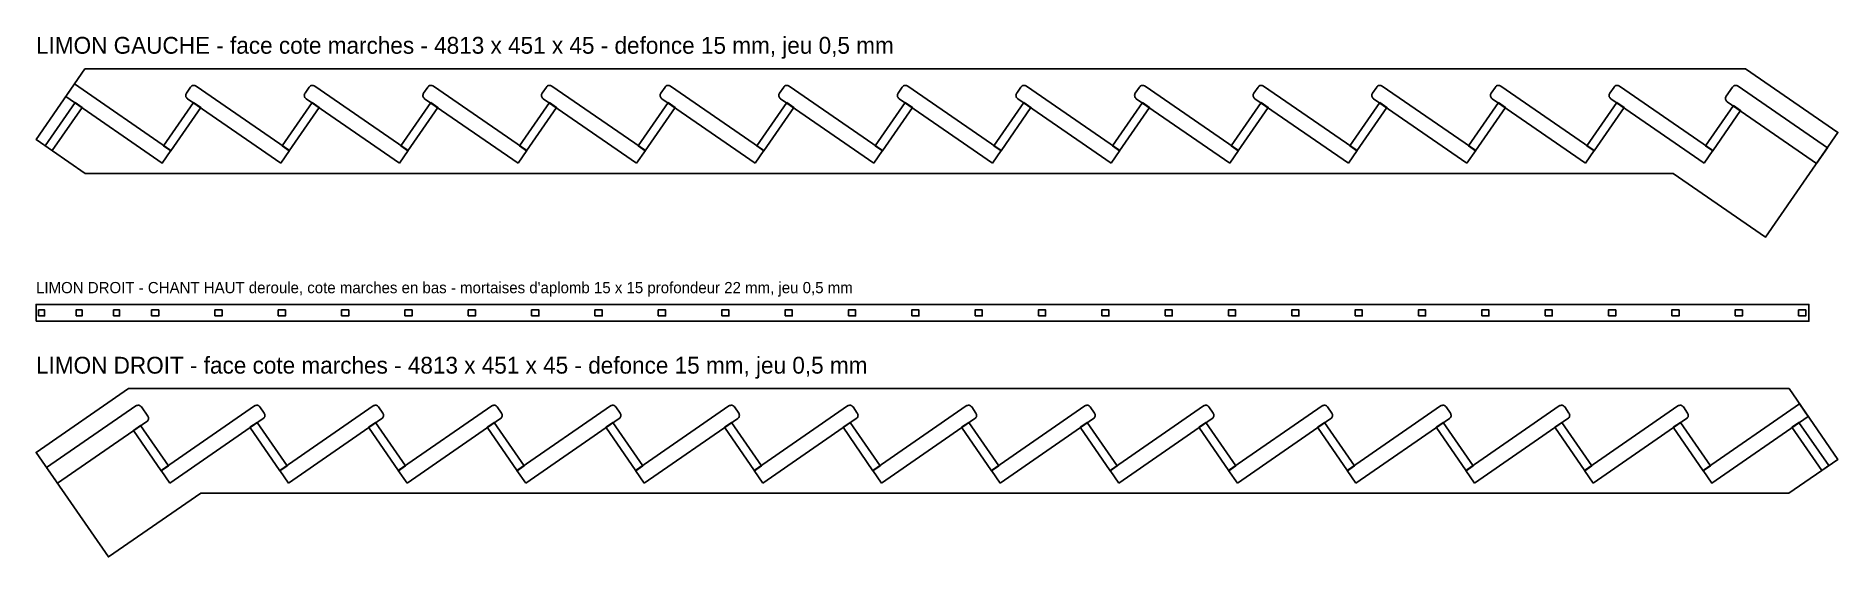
# Model space of a CAD drawing. Header units: millimetres. Extents: x 0 to 4813, y 0 to 1393.
import ezdxf

# ---------------------------------------------------------------- set-up
doc = ezdxf.new("R2010")
doc.units = ezdxf.units.MM
for name, color, linetype in [('DECOUPE', 7, 'CONTINUOUS'), ('DEFONCE', 1, 'CONTINUOUS'), ('MORTAISE', 2, 'CONTINUOUS'), ('TEXTE', 3, 'CONTINUOUS')]:
    doc.layers.add(name, color=color, linetype=linetype)

msp = doc.modelspace()

# ---------------------------------------------------------------- linework, layer by layer
at = {"layer": 'DECOUPE'}
for points in [[(130.676, 1305.48), (447.491, 1305.48), (764.306, 1305.48), (1081.121, 1305.48), (1397.937, 1305.48), (1714.752, 1305.48), (2031.567, 1305.48), (2348.383, 1305.48), (2665.198, 1305.48), (2982.013, 1305.48), (3298.829, 1305.48), (3615.644, 1305.48), (3932.459, 1305.48), (4249.274, 1305.48), (4566.09, 1305.48), (4812.966, 1135.033), (4619.794, 855.24), (4372.917, 1025.686), (4056.102, 1025.686), (3739.287, 1025.686), (3422.471, 1025.686), (3105.656, 1025.686), (2788.841, 1025.686), (2472.025, 1025.686), (2155.21, 1025.686), (1838.395, 1025.686), (1521.58, 1025.686), (1204.764, 1025.686), (887.949, 1025.686), (571.134, 1025.686), (254.318, 1025.686), (131.112, 1025.686), (0, 1116.208)], [(0, 630.24), (4735.414, 630.24), (4735.414, 675.24), (0, 675.24)], [(4682.291, 450.24), (4365.476, 450.24), (4048.66, 450.24), (3731.845, 450.24), (3415.03, 450.24), (3098.214, 450.24), (2781.399, 450.24), (2464.584, 450.24), (2147.768, 450.24), (1830.953, 450.24), (1514.138, 450.24), (1197.323, 450.24), (880.507, 450.24), (563.692, 450.24), (246.877, 450.24), (0, 279.793), (193.172, 0), (440.049, 170.446), (756.864, 170.446), (1073.68, 170.446), (1390.495, 170.446), (1707.31, 170.446), (2024.126, 170.446), (2340.941, 170.446), (2657.756, 170.446), (2974.572, 170.446), (3291.387, 170.446), (3608.202, 170.446), (3925.017, 170.446), (4241.833, 170.446), (4558.648, 170.446), (4681.854, 170.446), (4812.966, 260.968)]]:
    msp.add_lwpolyline(points, close=True, dxfattribs=at)
at = {"layer": 'DEFONCE'}
for points in [[(79.258, 1231.005), (337.008, 1053.051), (360.303, 1086.791), (102.552, 1264.745)], [(24.276, 1099.447), (43.203, 1086.379), (123.029, 1202), (104.102, 1215.068)], [(340.807, 1099.036), (359.735, 1085.968), (439.844, 1202), (420.917, 1215.068)], [(657.623, 1099.036), (676.55, 1085.968), (756.66, 1202), (737.733, 1215.068)], [(974.438, 1099.036), (993.365, 1085.968), (1073.475, 1202), (1054.548, 1215.068)], [(1291.253, 1099.036), (1310.181, 1085.968), (1390.29, 1202), (1371.363, 1215.068)], [(1608.069, 1099.036), (1626.996, 1085.968), (1707.106, 1202), (1688.178, 1215.068)], [(1924.884, 1099.036), (1943.811, 1085.968), (2023.921, 1202), (2004.994, 1215.068)], [(2241.699, 1099.036), (2260.626, 1085.968), (2340.736, 1202), (2321.809, 1215.068)], [(2558.515, 1099.036), (2577.442, 1085.968), (2657.552, 1202), (2638.624, 1215.068)], [(2875.33, 1099.036), (2894.257, 1085.968), (2974.367, 1202), (2955.44, 1215.068)], [(3192.145, 1099.036), (3211.072, 1085.968), (3291.182, 1202), (3272.255, 1215.068)], [(3508.96, 1099.036), (3527.888, 1085.968), (3607.997, 1202), (3589.07, 1215.068)], [(3825.776, 1099.036), (3844.703, 1085.968), (3924.813, 1202), (3905.886, 1215.068)], [(4142.591, 1099.036), (4161.518, 1085.968), (4241.628, 1202), (4222.701, 1215.068)], [(4459.406, 1099.036), (4478.334, 1085.968), (4552.762, 1193.771), (4533.835, 1206.838)], [(4733.709, 375.765), (4475.958, 197.811), (4452.664, 231.551), (4710.415, 409.505)], [(353.56, 243.796), (334.633, 230.728), (260.205, 338.531), (279.132, 351.598)], [(670.375, 243.796), (651.448, 230.728), (571.338, 346.76), (590.266, 359.828)], [(987.191, 243.796), (968.263, 230.728), (888.154, 346.76), (907.081, 359.828)], [(1304.006, 243.796), (1285.079, 230.728), (1204.969, 346.76), (1223.896, 359.828)], [(1620.821, 243.796), (1601.894, 230.728), (1521.784, 346.76), (1540.711, 359.828)], [(1937.637, 243.796), (1918.709, 230.728), (1838.6, 346.76), (1857.527, 359.828)], [(2254.452, 243.796), (2235.525, 230.728), (2155.415, 346.76), (2174.342, 359.828)], [(2571.267, 243.796), (2552.34, 230.728), (2472.23, 346.76), (2491.157, 359.828)], [(2888.082, 243.796), (2869.155, 230.728), (2789.045, 346.76), (2807.973, 359.828)], [(3204.898, 243.796), (3185.971, 230.728), (3105.861, 346.76), (3124.788, 359.828)], [(3521.713, 243.796), (3502.786, 230.728), (3422.676, 346.76), (3441.603, 359.828)], [(3838.528, 243.796), (3819.601, 230.728), (3739.491, 346.76), (3758.419, 359.828)], [(4155.344, 243.796), (4136.416, 230.728), (4056.307, 346.76), (4075.234, 359.828)], [(4472.159, 243.796), (4453.232, 230.728), (4373.122, 346.76), (4392.049, 359.828)], [(4788.69, 244.207), (4769.763, 231.14), (4689.937, 346.76), (4708.865, 359.828)]]:
    msp.add_lwpolyline(points, close=True, dxfattribs=at)
for points in [[(653.824, 1053.051), (677.118, 1086.791), (427.596, 1259.063, 0.414214), (412.99, 1256.388), (401.627, 1239.93, 0.414214), (404.302, 1225.324)], [(970.639, 1053.051), (993.933, 1086.791), (744.412, 1259.063, 0.414214), (729.805, 1256.388), (718.442, 1239.93, 0.414214), (721.117, 1225.324)], [(1287.454, 1053.051), (1310.749, 1086.791), (1061.227, 1259.063, 0.414214), (1046.621, 1256.388), (1035.258, 1239.93, 0.414214), (1037.933, 1225.324)], [(1604.27, 1053.051), (1627.564, 1086.791), (1378.042, 1259.063, 0.414214), (1363.436, 1256.388), (1352.073, 1239.93, 0.414214), (1354.748, 1225.324)], [(1921.085, 1053.051), (1944.379, 1086.791), (1694.858, 1259.063, 0.414214), (1680.251, 1256.388), (1668.888, 1239.93, 0.414214), (1671.563, 1225.324)], [(2237.9, 1053.051), (2261.195, 1086.791), (2011.673, 1259.063, 0.414214), (1997.067, 1256.388), (1985.704, 1239.93, 0.414214), (1988.379, 1225.324)], [(2554.716, 1053.051), (2578.01, 1086.791), (2328.488, 1259.063, 0.414214), (2313.882, 1256.388), (2302.519, 1239.93, 0.414214), (2305.194, 1225.324)], [(2871.531, 1053.051), (2894.825, 1086.791), (2645.304, 1259.063, 0.414214), (2630.697, 1256.388), (2619.334, 1239.93, 0.414214), (2622.009, 1225.324)], [(3188.346, 1053.051), (3211.641, 1086.791), (2962.119, 1259.063, 0.414214), (2947.513, 1256.388), (2936.149, 1239.93, 0.414214), (2938.825, 1225.324)], [(3505.162, 1053.051), (3528.456, 1086.791), (3278.934, 1259.063, 0.414214), (3264.328, 1256.388), (3252.965, 1239.93, 0.414214), (3255.64, 1225.324)], [(3821.977, 1053.051), (3845.271, 1086.791), (3595.749, 1259.063, 0.414214), (3581.143, 1256.388), (3569.78, 1239.93, 0.414214), (3572.455, 1225.324)], [(4138.792, 1053.051), (4162.086, 1086.791), (3912.565, 1259.063, 0.414214), (3897.958, 1256.388), (3886.595, 1239.93, 0.414214), (3889.27, 1225.324)], [(4455.607, 1053.051), (4478.902, 1086.791), (4229.38, 1259.063, 0.414214), (4214.774, 1256.388), (4203.411, 1239.93, 0.414214), (4206.086, 1225.324)], [(4755.867, 1052.33), (4784.843, 1094.299), (4546.195, 1259.063, 0.414214), (4531.589, 1256.388), (4514.544, 1231.701, 0.414214), (4517.22, 1217.094)], [(57.1, 197.09), (28.124, 239.059), (266.771, 403.824, -0.414214), (281.377, 401.149), (298.422, 376.461, -0.414214), (295.747, 361.855)], [(357.359, 197.811), (334.065, 231.551), (583.586, 403.824, -0.414214), (598.193, 401.149), (609.556, 384.69, -0.414214), (606.881, 370.084)], [(674.174, 197.811), (650.88, 231.551), (900.402, 403.824, -0.414214), (915.008, 401.149), (926.371, 384.69, -0.414214), (923.696, 370.084)], [(990.99, 197.811), (967.695, 231.551), (1217.217, 403.824, -0.414214), (1231.823, 401.149), (1243.186, 384.69, -0.414214), (1240.511, 370.084)], [(1307.805, 197.811), (1284.511, 231.551), (1534.032, 403.824, -0.414214), (1548.639, 401.149), (1560.002, 384.69, -0.414214), (1557.327, 370.084)], [(1624.62, 197.811), (1601.326, 231.551), (1850.848, 403.824, -0.414214), (1865.454, 401.149), (1876.817, 384.69, -0.414214), (1874.142, 370.084)], [(1941.435, 197.811), (1918.141, 231.551), (2167.663, 403.824, -0.414214), (2182.269, 401.149), (2193.632, 384.69, -0.414214), (2190.957, 370.084)], [(2258.251, 197.811), (2234.956, 231.551), (2484.478, 403.824, -0.414214), (2499.084, 401.149), (2510.448, 384.69, -0.414214), (2507.772, 370.084)], [(2575.066, 197.811), (2551.772, 231.551), (2801.293, 403.824, -0.414214), (2815.9, 401.149), (2827.263, 384.69, -0.414214), (2824.588, 370.084)], [(2891.881, 197.811), (2868.587, 231.551), (3118.109, 403.824, -0.414214), (3132.715, 401.149), (3144.078, 384.69, -0.414214), (3141.403, 370.084)], [(3208.697, 197.811), (3185.402, 231.551), (3434.924, 403.824, -0.414214), (3449.53, 401.149), (3460.893, 384.69, -0.414214), (3458.218, 370.084)], [(3525.512, 197.811), (3502.218, 231.551), (3751.739, 403.824, -0.414214), (3766.346, 401.149), (3777.709, 384.69, -0.414214), (3775.034, 370.084)], [(3842.327, 197.811), (3819.033, 231.551), (4068.555, 403.824, -0.414214), (4083.161, 401.149), (4094.524, 384.69, -0.414214), (4091.849, 370.084)], [(4159.143, 197.811), (4135.848, 231.551), (4385.37, 403.824, -0.414214), (4399.976, 401.149), (4411.339, 384.69, -0.414214), (4408.664, 370.084)]]:
    msp.add_lwpolyline(points, format="xyb", close=True, dxfattribs=at)
at = {"layer": 'MORTAISE'}
for points in [[(7, 644.74), (23, 644.74), (23, 660.74), (7, 660.74)], [(107, 644.74), (123, 644.74), (123, 660.74), (107, 660.74)], [(207, 644.74), (223, 644.74), (223, 660.74), (207, 660.74)], [(308.614, 644.74), (327.842, 644.74), (327.842, 660.74), (308.614, 660.74)], [(477.805, 644.74), (497.032, 644.74), (497.032, 660.74), (477.805, 660.74)], [(646.995, 644.74), (666.223, 644.74), (666.223, 660.74), (646.995, 660.74)], [(816.186, 644.74), (835.414, 644.74), (835.414, 660.74), (816.186, 660.74)], [(985.377, 644.74), (1004.604, 644.74), (1004.604, 660.74), (985.377, 660.74)], [(1154.567, 644.74), (1173.795, 644.74), (1173.795, 660.74), (1154.567, 660.74)], [(1323.758, 644.74), (1342.986, 644.74), (1342.986, 660.74), (1323.758, 660.74)], [(1492.949, 644.74), (1512.177, 644.74), (1512.177, 660.74), (1492.949, 660.74)], [(1662.14, 644.74), (1681.367, 644.74), (1681.367, 660.74), (1662.14, 660.74)], [(1831.33, 644.74), (1850.558, 644.74), (1850.558, 660.74), (1831.33, 660.74)], [(2000.521, 644.74), (2019.749, 644.74), (2019.749, 660.74), (2000.521, 660.74)], [(2169.712, 644.74), (2188.94, 644.74), (2188.94, 660.74), (2169.712, 660.74)], [(2338.903, 644.74), (2358.13, 644.74), (2358.13, 660.74), (2338.903, 660.74)], [(2508.093, 644.74), (2527.321, 644.74), (2527.321, 660.74), (2508.093, 660.74)], [(2677.284, 644.74), (2696.512, 644.74), (2696.512, 660.74), (2677.284, 660.74)], [(2846.475, 644.74), (2865.702, 644.74), (2865.702, 660.74), (2846.475, 660.74)], [(3015.665, 644.74), (3034.893, 644.74), (3034.893, 660.74), (3015.665, 660.74)], [(3184.856, 644.74), (3204.084, 644.74), (3204.084, 660.74), (3184.856, 660.74)], [(3354.047, 644.74), (3373.275, 644.74), (3373.275, 660.74), (3354.047, 660.74)], [(3523.238, 644.74), (3542.465, 644.74), (3542.465, 660.74), (3523.238, 660.74)], [(3692.428, 644.74), (3711.656, 644.74), (3711.656, 660.74), (3692.428, 660.74)], [(3861.619, 644.74), (3880.847, 644.74), (3880.847, 660.74), (3861.619, 660.74)], [(4030.81, 644.74), (4050.038, 644.74), (4050.038, 660.74), (4030.81, 660.74)], [(4200.001, 644.74), (4219.228, 644.74), (4219.228, 660.74), (4200.001, 660.74)], [(4369.191, 644.74), (4388.419, 644.74), (4388.419, 660.74), (4369.191, 660.74)], [(4538.382, 644.74), (4557.61, 644.74), (4557.61, 660.74), (4538.382, 660.74)], [(4707.573, 644.74), (4726.8, 644.74), (4726.8, 660.74), (4707.573, 660.74)]]:
    msp.add_lwpolyline(points, close=True, dxfattribs=at)

# ---------------------------------------------------------------- texts
at = {"layer": 'TEXTE'}
for s, height, p in [('LIMON GAUCHE - face cote marches - 4813 x 451 x 45 - defonce 15 mm, jeu 0,5 mm', 45, (0, 1345.48)), ("LIMON DROIT - CHANT HAUT deroule, cote marches en bas - mortaises d'aplomb 15 x 15 profondeur 22 mm, jeu 0,5 mm", 30, (0, 705.24)), ('LIMON DROIT - face cote marches - 4813 x 451 x 45 - defonce 15 mm, jeu 0,5 mm', 45, (0, 490.24))]:
    msp.add_text(s, height=height, dxfattribs=at).set_placement(p)

doc.saveas('drawing.dxf')
